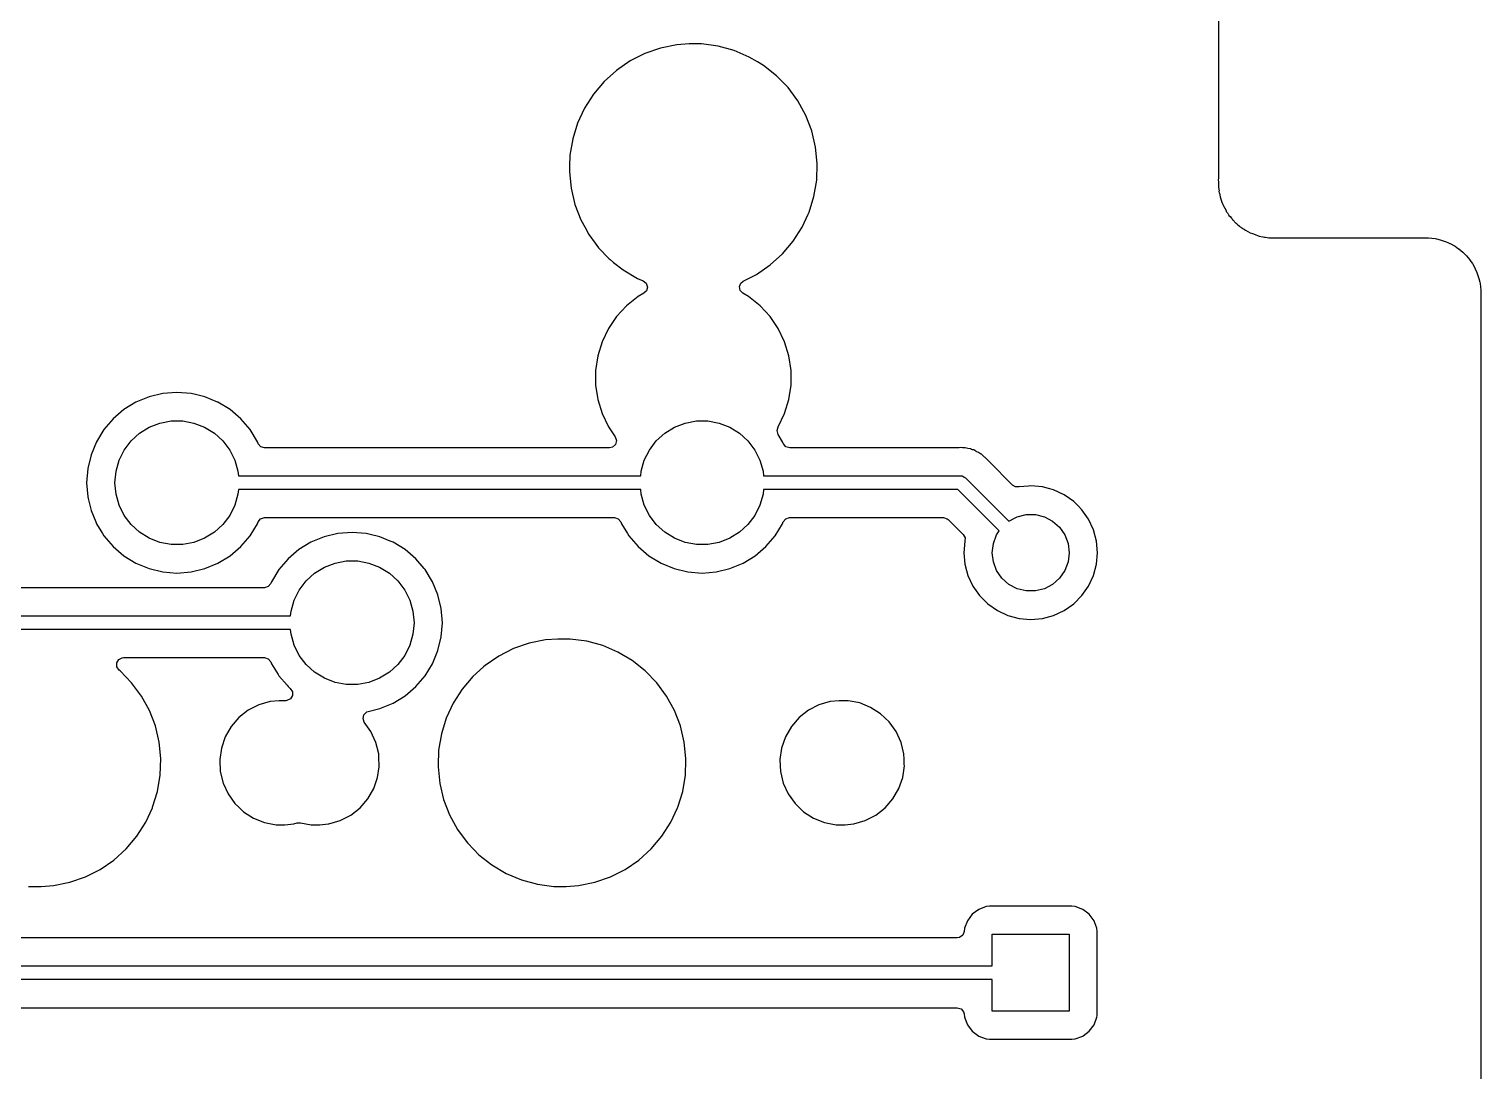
# Model space of a CAD drawing. Extents: x -140 to 29, y -83 to 10.
# Drawn here: x 2.24 to 28.57, y -43.69 to -24.79 of the extents above; entities that cross this region are included whole.
import ezdxf

# ---------------------------------------------------------------- set-up
doc = ezdxf.new("R2010")
doc.units = 0
doc.layers.add('BLACK', color=7, linetype='CONTINUOUS')

msp = doc.modelspace()

# ---------------------------------------------------------------- linework, layer by layer
at = {"layer": 'BLACK', "linetype": 'CONTINUOUS'}
for p, q in [((23.812, -10.5277), (23.812, -27.5061)), ((13.4093, -25.2341), (13.1412, -25.3696)), ((13.6932, -25.1355), (13.4093, -25.2341)), ((13.9877, -25.0756), (13.6932, -25.1355)), ((13.6932, -25.1355), (13.6932, -25.1355)), ((14.2125, -25.0606), (13.9877, -25.0756)), ((13.9877, -25.0756), (13.9877, -25.0756)), ((13.9877, -25.0756), (13.9877, -25.0756)), ((14.4377, -25.0606), (14.2125, -25.0606)), ((14.7356, -25.1007), (14.4377, -25.0606)), ((15.0254, -25.18), (14.7356, -25.1007)), ((15.302, -25.2973), (15.0254, -25.18)), ((12.8934, -25.5397), (12.6706, -25.7412)), ((13.1412, -25.3696), (12.8934, -25.5396)), ((12.8934, -25.5396), (12.8934, -25.5397)), ((15.302, -25.2974), (15.302, -25.2973)), ((15.4487, -25.3842), (15.302, -25.2974)), ((15.5606, -25.4505), (15.4487, -25.3842)), ((15.7964, -25.6367), (15.5606, -25.4505)), ((15.5606, -25.4505), (15.5606, -25.4505)), ((12.6705, -25.7412), (12.4766, -25.9707)), ((12.6706, -25.7412), (12.6705, -25.7412)), ((16.0053, -25.8527), (15.7964, -25.6367)), ((15.7964, -25.6367), (15.7964, -25.6367)), ((15.7964, -25.6367), (15.7964, -25.6367)), ((15.7964, -25.6367), (15.7964, -25.6367)), ((12.4766, -25.9707), (12.3149, -26.224)), ((12.4766, -25.9707), (12.4766, -25.9707)), ((16.1835, -26.0946), (16.0053, -25.8527)), ((12.3149, -26.224), (12.1884, -26.4965)), ((16.3279, -26.3581), (16.1835, -26.0946)), ((12.1884, -26.4965), (12.0994, -26.7835)), ((12.1884, -26.4965), (12.1884, -26.4965)), ((16.4359, -26.6386), (16.3279, -26.3581)), ((12.0994, -26.7835), (12.0494, -27.0798)), ((16.5056, -26.9309), (16.4359, -26.6386)), ((12.0494, -27.0798), (12.0428, -27.2779)), ((12.0494, -27.0798), (12.0494, -27.0798)), ((12.0494, -27.0798), (12.0494, -27.0798)), ((16.5357, -27.2298), (16.5056, -26.9309)), ((12.0428, -27.2779), (12.0393, -27.3802)), ((12.0393, -27.3802), (12.0694, -27.6791)), ((16.5256, -27.5302), (16.5357, -27.2298)), ((16.4756, -27.8265), (16.5256, -27.5302)), ((23.812, -27.5061), (23.8073, -27.5221)), ((23.8073, -27.5221), (23.8117, -27.5668)), ((23.8117, -27.5668), (23.812, -27.573)), ((23.812, -27.573), (23.812, -27.6625)), ((12.0694, -27.6791), (12.0694, -27.6791)), ((12.0694, -27.6791), (12.0694, -27.6791)), ((12.0694, -27.6791), (12.1391, -27.9714)), ((16.3866, -28.1135), (16.4756, -27.8265)), ((23.812, -27.6625), (23.8228, -27.7239)), ((23.8228, -27.7239), (23.8214, -27.7362)), ((23.8214, -27.7362), (23.8288, -27.7606)), ((23.8288, -27.7606), (23.8306, -27.7679)), ((23.8306, -27.7679), (23.8424, -27.8349)), ((23.8424, -27.8349), (23.8424, -27.8349)), ((23.8424, -27.8349), (23.8701, -27.9109)), ((23.8701, -27.9109), (23.8709, -27.9246)), ((12.1391, -27.9714), (12.2471, -28.2519)), ((16.2601, -28.386), (16.3692, -28.1511)), ((16.3692, -28.1511), (16.3866, -28.1135)), ((16.3866, -28.1135), (16.3866, -28.1135)), ((16.3866, -28.1135), (16.3866, -28.1135)), ((23.8709, -27.9246), (23.8796, -27.9407)), ((23.8796, -27.9407), (23.8868, -27.957)), ((23.8868, -27.957), (23.8921, -27.9714)), ((23.8921, -27.9714), (23.9023, -27.9994)), ((23.9023, -27.9994), (23.9502, -28.0824)), ((23.9502, -28.0824), (23.9538, -28.0974)), ((23.9538, -28.0974), (23.9642, -28.11)), ((23.9642, -28.11), (23.9759, -28.127)), ((23.9759, -28.127), (23.9898, -28.1511)), ((23.9898, -28.1511), (23.993, -28.1556)), ((23.993, -28.1556), (23.9926, -28.1558)), ((23.9926, -28.1558), (24.002, -28.1697)), ((24.002, -28.1697), (24.0041, -28.1737)), ((24.0041, -28.1737), (24.0233, -28.191)), ((12.2471, -28.2519), (12.3238, -28.3919)), ((12.3238, -28.3919), (12.3915, -28.5154)), ((16.0984, -28.6393), (16.2601, -28.386)), ((24.0233, -28.191), (24.05, -28.2228)), ((24.05, -28.2228), (24.0603, -28.2351)), ((24.0603, -28.2351), (24.0671, -28.2507)), ((24.0671, -28.2507), (24.0783, -28.2599)), ((24.0783, -28.2599), (24.0949, -28.2763)), ((24.0949, -28.2763), (24.1023, -28.2852)), ((24.1023, -28.2852), (24.1112, -28.2926)), ((24.1112, -28.2926), (24.1276, -28.3092)), ((24.1276, -28.3092), (24.1321, -28.3147)), ((24.1321, -28.3147), (24.1524, -28.3272)), ((24.1524, -28.3272), (24.1965, -28.3642)), ((24.1965, -28.3642), (24.2068, -28.3797)), ((24.2068, -28.3797), (24.2178, -28.3855)), ((24.2178, -28.3855), (24.2317, -28.3949)), ((24.2317, -28.3949), (24.2319, -28.3945)), ((24.2319, -28.3945), (24.2364, -28.3977)), ((24.2364, -28.3977), (24.2364, -28.3977)), ((24.2364, -28.3977), (24.2542, -28.4079)), ((24.2542, -28.4079), (24.2605, -28.4116)), ((24.2605, -28.4116), (24.2774, -28.4233)), ((24.2774, -28.4233), (24.2849, -28.4294)), ((24.2849, -28.4294), (24.305, -28.4373)), ((24.305, -28.4373), (24.3881, -28.4852)), ((12.3915, -28.5154), (12.5071, -28.6723)), ((12.5071, -28.6723), (12.5697, -28.7573)), ((15.9044, -28.8688), (16.0984, -28.6393)), ((24.3881, -28.4852), (24.3881, -28.4852)), ((24.3881, -28.4852), (24.4305, -28.5007)), ((24.4305, -28.5007), (24.4468, -28.5079)), ((24.4468, -28.5079), (24.4577, -28.5138)), ((24.4577, -28.5138), (24.4766, -28.5174)), ((24.4766, -28.5174), (24.5526, -28.5451)), ((24.5526, -28.5451), (24.6196, -28.5569)), ((24.6196, -28.5569), (24.6269, -28.5587)), ((24.6269, -28.5587), (24.646, -28.5645)), ((24.646, -28.5645), (24.6636, -28.5647)), ((24.6636, -28.5647), (24.725, -28.5755)), ((24.725, -28.5755), (24.8124, -28.5755)), ((24.8124, -28.5755), (24.8145, -28.5755)), ((24.8145, -28.5755), (24.8207, -28.5758)), ((24.8207, -28.5758), (24.858, -28.5795)), ((24.858, -28.5795), (24.8814, -28.5755)), ((24.8814, -28.5755), (27.5722, -28.5755)), ((27.5722, -28.5755), (27.5777, -28.5757)), ((27.5777, -28.5757), (27.5959, -28.5773)), ((27.5959, -28.5773), (27.6205, -28.5795)), ((27.6205, -28.5795), (27.7466, -28.5919)), ((27.7466, -28.5919), (27.7668, -28.5956)), ((27.7668, -28.5956), (27.8334, -28.6134)), ((27.8334, -28.6134), (27.8712, -28.6249)), ((27.8712, -28.6249), (27.9264, -28.6416)), ((27.9264, -28.6416), (27.9431, -28.648)), ((27.9431, -28.648), (27.9754, -28.6631)), ((27.9754, -28.6631), (28.0104, -28.6794)), ((28.0104, -28.6794), (28.0134, -28.6809)), ((28.0134, -28.6809), (28.0973, -28.7257)), ((12.5697, -28.7573), (12.7637, -28.9579)), ((12.7637, -28.9579), (12.7786, -28.9733)), ((15.6816, -29.0703), (15.9044, -28.8688)), ((28.0973, -28.7257), (28.1037, -28.7297)), ((28.1037, -28.7297), (28.1698, -28.776)), ((28.1698, -28.776), (28.1736, -28.7789)), ((28.1736, -28.7789), (28.2458, -28.8381)), ((28.2458, -28.8381), (28.2503, -28.8422)), ((28.2503, -28.8422), (28.3078, -28.8996)), ((28.3078, -28.8996), (28.3119, -28.9042)), ((28.3119, -28.9042), (28.3711, -28.9764)), ((12.7786, -28.9733), (12.7786, -28.9733)), ((12.7786, -28.9733), (12.8422, -29.0235)), ((12.8422, -29.0235), (13.0144, -29.1595)), ((13.0144, -29.1595), (13.273, -29.3127)), ((15.4338, -29.2404), (15.6816, -29.0703)), ((28.3711, -28.9764), (28.374, -28.9802)), ((28.374, -28.9802), (28.4203, -29.0463)), ((28.4203, -29.0463), (28.4243, -29.0527)), ((28.4243, -29.0527), (28.4691, -29.1366)), ((28.4691, -29.1366), (28.4706, -29.1396)), ((28.4706, -29.1396), (28.502, -29.2069)), ((28.502, -29.2069), (28.5084, -29.2236)), ((28.5084, -29.2236), (28.5366, -29.3167)), ((13.273, -29.3127), (13.3788, -29.3575)), ((13.3788, -29.3575), (13.4337, -29.4025)), ((13.4337, -29.4025), (13.4556, -29.4701)), ((13.4556, -29.4701), (13.4374, -29.5387)), ((15.123, -29.4633), (15.1494, -29.3974)), ((15.1364, -29.533), (15.123, -29.4633)), ((15.1494, -29.3974), (15.1916, -29.3628)), ((15.1916, -29.3628), (15.4338, -29.2404)), ((28.5366, -29.3167), (28.5544, -29.3831)), ((28.5544, -29.3831), (28.5581, -29.4034)), ((28.5581, -29.4034), (28.5705, -29.5296)), ((13.2851, -29.6447), (13.0771, -29.8106)), ((13.3926, -29.5826), (13.2851, -29.6447)), ((13.4374, -29.5387), (13.3926, -29.5826)), ((15.1854, -29.5844), (15.1364, -29.533)), ((15.2899, -29.6447), (15.1854, -29.5844)), ((15.4979, -29.8106), (15.2899, -29.6447)), ((15.2899, -29.6447), (15.2899, -29.6447)), ((15.2899, -29.6447), (15.2899, -29.6447)), ((28.5705, -29.5296), (28.5743, -29.5723)), ((28.5743, -29.5723), (28.5745, -29.5777)), ((28.5745, -29.5777), (28.5745, -46.6222)), ((12.8962, -30.0055), (12.7464, -30.2253)), ((13.0771, -29.8106), (12.8962, -30.0055)), ((12.8962, -30.0055), (12.8962, -30.0055)), ((15.6787, -30.0055), (15.4979, -29.8106)), ((15.6788, -30.0055), (15.6787, -30.0055)), ((15.8286, -30.2253), (15.6788, -30.0055)), ((12.7464, -30.2253), (12.631, -30.4649)), ((12.7464, -30.2253), (12.7464, -30.2253)), ((15.944, -30.4649), (15.8286, -30.2253)), ((15.8286, -30.2253), (15.8286, -30.2253)), ((15.8286, -30.2253), (15.8286, -30.2253)), ((12.631, -30.4649), (12.5526, -30.719)), ((16.0224, -30.719), (15.944, -30.4649)), ((12.5526, -30.719), (12.513, -30.982)), ((12.5526, -30.719), (12.5526, -30.719)), ((12.5526, -30.719), (12.5526, -30.719)), ((16.062, -30.982), (16.0224, -30.719)), ((12.513, -30.982), (12.513, -31.248)), ((16.062, -31.248), (16.062, -30.982)), ((12.513, -31.248), (12.5468, -31.4723)), ((16.0224, -31.511), (16.062, -31.248)), ((4.17736, -31.56), (3.95813, -31.6944)), ((4.41491, -31.4616), (4.17736, -31.56)), ((4.66492, -31.4016), (4.41491, -31.4616)), ((4.92125, -31.3814), (4.66492, -31.4016)), ((5.17758, -31.4016), (4.92125, -31.3814)), ((5.25656, -31.4206), (5.17758, -31.4016)), ((5.42759, -31.4616), (5.25656, -31.4206)), ((5.65531, -31.556), (5.42759, -31.4616)), ((5.66514, -31.56), (5.65531, -31.556)), ((5.88437, -31.6944), (5.66514, -31.56)), ((12.5468, -31.4723), (12.5526, -31.511)), ((12.5526, -31.511), (12.5526, -31.511)), ((12.5526, -31.511), (12.631, -31.7651)), ((15.944, -31.7651), (16.0224, -31.511)), ((3.76262, -31.8614), (3.59564, -32.0569)), ((3.95813, -31.6944), (3.76262, -31.8614)), ((3.95813, -31.6944), (3.95813, -31.6944)), ((6.07988, -31.8614), (5.88437, -31.6944)), ((5.88437, -31.6944), (5.88437, -31.6944)), ((5.88437, -31.6944), (5.88437, -31.6944)), ((6.24686, -32.0569), (6.07988, -31.8614)), ((12.631, -31.7651), (12.7464, -32.0047)), ((15.8286, -32.0047), (15.944, -31.7651)), ((3.59563, -32.0569), (3.46129, -32.2761)), ((3.59564, -32.0569), (3.59563, -32.0569)), ((4.08986, -32.2621), (4.24329, -32.1222)), ((4.24329, -32.1222), (4.41979, -32.0129)), ((4.41979, -32.0129), (4.61338, -31.9379)), ((4.61338, -31.9379), (4.81745, -31.8998)), ((4.81745, -31.8998), (5.02505, -31.8998)), ((5.02505, -31.8998), (5.22912, -31.9379)), ((5.22912, -31.9379), (5.42271, -32.0129)), ((5.42271, -32.0129), (5.59921, -32.1222)), ((5.59921, -32.1222), (5.75263, -32.2621)), ((6.24687, -32.0569), (6.24686, -32.0569)), ((6.38121, -32.2761), (6.24687, -32.0569)), ((12.7464, -32.0047), (12.7464, -32.0047)), ((12.7464, -32.0047), (12.8724, -32.1895)), ((13.6149, -32.2621), (13.7683, -32.1222)), ((13.7683, -32.1222), (13.9448, -32.0129)), ((13.9448, -32.0129), (14.1384, -31.9379)), ((14.1384, -31.9379), (14.3424, -31.8998)), ((14.3424, -31.8998), (14.5501, -31.8998)), ((14.5501, -31.8998), (14.7541, -31.9379)), ((14.7541, -31.9379), (14.9477, -32.0129)), ((14.9477, -32.0129), (15.1242, -32.1222)), ((15.1242, -32.1222), (15.2776, -32.2621)), ((15.8059, -32.0742), (15.8266, -32.009)), ((15.8245, -32.1427), (15.8059, -32.0742)), ((15.8262, -32.0088), (15.8272, -32.0072)), ((15.8266, -32.009), (15.8262, -32.0088)), ((15.8272, -32.0072), (15.8274, -32.0065)), ((15.8274, -32.0065), (15.8278, -32.0059)), ((15.8278, -32.0059), (15.8286, -32.0047)), ((15.8286, -32.0047), (15.8286, -32.0047)), ((15.8286, -32.0047), (15.8286, -32.0047)), ((3.46129, -32.2761), (3.36289, -32.5137)), ((3.96476, -32.4278), (4.08986, -32.2621)), ((5.75263, -32.2621), (5.87774, -32.4278)), ((6.39421, -32.3075), (6.38121, -32.2761)), ((6.39471, -32.3087), (6.39421, -32.3075)), ((6.39651, -32.3128), (6.39471, -32.3087)), ((6.443, -32.3665), (6.39651, -32.3128)), ((6.51112, -32.3865), (6.443, -32.3665)), ((12.7683, -32.3865), (6.51112, -32.3865)), ((12.8237, -32.3736), (12.7683, -32.3865)), ((12.8761, -32.3257), (12.8237, -32.3736)), ((12.8724, -32.1895), (12.8943, -32.2571)), ((12.8943, -32.2571), (12.8761, -32.3257)), ((13.4898, -32.4278), (13.6149, -32.2621)), ((15.2776, -32.2621), (15.4027, -32.4278)), ((15.9062, -32.2761), (15.8245, -32.1427)), ((15.9192, -32.3075), (15.9062, -32.2761)), ((15.9197, -32.3087), (15.9192, -32.3075)), ((15.9215, -32.3128), (15.9197, -32.3087)), ((15.968, -32.3665), (15.9215, -32.3128)), ((16.0361, -32.3865), (15.968, -32.3665)), ((19.1054, -32.3865), (16.0361, -32.3865)), ((19.1113, -32.3862), (19.1054, -32.3865)), ((19.1583, -32.3818), (19.1113, -32.3862)), ((19.1783, -32.3849), (19.1583, -32.3818)), ((19.1583, -32.3818), (19.1583, -32.3818)), ((19.198, -32.3865), (19.1783, -32.3849)), ((19.2183, -32.3865), (19.198, -32.3865)), ((19.264, -32.3982), (19.2183, -32.3865)), ((3.36289, -32.5137), (3.30287, -32.7637)), ((3.8154, -32.8133), (3.87222, -32.6136)), ((3.87222, -32.6136), (3.96476, -32.4278)), ((5.87774, -32.4278), (5.97028, -32.6136)), ((5.97028, -32.6136), (6.0271, -32.8133)), ((13.3404, -32.8133), (13.3972, -32.6136)), ((13.3972, -32.6136), (13.4898, -32.4278)), ((15.4027, -32.4278), (15.4953, -32.6136)), ((15.4953, -32.6136), (15.5521, -32.8133)), ((19.2698, -32.3994), (19.264, -32.3982)), ((19.3164, -32.4068), (19.2698, -32.3994)), ((19.335, -32.4149), (19.3164, -32.4068)), ((19.3164, -32.4068), (19.3164, -32.4068)), ((19.3164, -32.4068), (19.3164, -32.4068)), ((19.3537, -32.4213), (19.335, -32.4149)), ((19.3733, -32.4263), (19.3537, -32.4213)), ((19.4147, -32.449), (19.3733, -32.4263)), ((19.42, -32.4516), (19.4147, -32.449)), ((19.4325, -32.4571), (19.42, -32.4516)), ((19.4633, -32.4704), (19.4325, -32.4571)), ((19.4793, -32.4828), (19.4633, -32.4704)), ((19.4958, -32.4937), (19.4793, -32.4828)), ((19.5102, -32.5016), (19.4958, -32.4937)), ((19.5136, -32.5034), (19.5102, -32.5016)), ((19.548, -32.5357), (19.5136, -32.5034)), ((19.5136, -32.5034), (19.5136, -32.5034)), ((19.5136, -32.5034), (19.5136, -32.5034)), ((19.5525, -32.5396), (19.548, -32.5357)), ((19.558, -32.5439), (19.5525, -32.5396)), ((19.5687, -32.5545), (19.558, -32.5439)), ((19.558, -32.5439), (19.558, -32.5439)), ((19.5792, -32.565), (19.5687, -32.5545)), ((19.6303, -32.613), (19.5792, -32.565)), ((19.6353, -32.6191), (19.6303, -32.613)), ((19.6303, -32.613), (19.6303, -32.613)), ((19.6355, -32.6189), (19.6353, -32.6191)), ((19.6455, -32.6313), (19.6355, -32.6189)), ((20.0779, -33.0637), (19.6455, -32.6313)), ((3.30287, -32.7637), (3.2827, -33.02)), ((3.30287, -32.7637), (3.30287, -32.7637)), ((3.79625, -33.02), (3.8154, -32.8133)), ((6.0271, -32.8133), (6.03467, -32.895)), ((6.03467, -32.895), (13.3328, -32.895)), ((13.3328, -32.895), (13.3404, -32.8133)), ((15.5521, -32.8133), (15.5597, -32.895)), ((15.5597, -32.895), (19.1382, -32.895)), ((19.1382, -32.895), (19.1603, -32.8982)), ((19.1603, -32.8982), (19.1648, -32.8979)), ((19.1648, -32.8979), (19.1672, -32.8992)), ((19.1672, -32.8992), (19.1735, -32.9001)), ((19.1735, -32.9001), (19.1995, -32.9168)), ((19.1995, -32.9168), (19.2266, -32.9316)), ((3.2827, -33.02), (3.30287, -33.2763)), ((3.8154, -33.2267), (3.79625, -33.02)), ((6.03467, -33.145), (6.0271, -33.2267)), ((13.3328, -33.145), (6.03467, -33.145)), ((13.3404, -33.2267), (13.3328, -33.145)), ((15.5597, -33.145), (15.5521, -33.2267)), ((19.0865, -33.145), (15.5597, -33.145)), ((19.8376, -33.8961), (19.0865, -33.145)), ((19.2266, -32.9316), (20.0108, -33.7157)), ((20.1286, -33.0946), (20.0779, -33.0637)), ((20.1922, -33.0962), (20.1286, -33.0946)), ((20.1924, -33.0978), (20.1922, -33.0962)), ((20.1978, -33.0968), (20.1924, -33.0978)), ((20.1979, -33.0968), (20.1978, -33.0968)), ((20.3695, -33.0818), (20.1979, -33.0968)), ((20.1979, -33.0968), (20.1979, -33.0968)), ((20.4082, -33.0784), (20.3695, -33.0818)), ((20.6186, -33.0968), (20.4082, -33.0784)), ((20.4082, -33.0784), (20.4082, -33.0784)), ((20.728, -33.1261), (20.6186, -33.0968)), ((20.8226, -33.1515), (20.728, -33.1261)), ((21.0141, -33.2407), (20.8226, -33.1515)), ((20.8226, -33.1515), (20.8226, -33.1515)), ((3.30287, -33.2763), (3.31012, -33.3065)), ((3.31012, -33.3065), (3.36289, -33.5263)), ((3.87222, -33.4264), (3.8154, -33.2267)), ((3.96476, -33.6122), (3.87222, -33.4264)), ((5.97028, -33.4264), (5.87774, -33.6122)), ((6.0271, -33.2267), (5.97028, -33.4264)), ((13.3972, -33.4264), (13.3404, -33.2267)), ((13.4898, -33.6122), (13.3972, -33.4264)), ((15.4953, -33.4264), (15.4027, -33.6122)), ((15.5521, -33.2267), (15.4953, -33.4264)), ((21.108, -33.3065), (21.0141, -33.2407)), ((21.1871, -33.3619), (21.108, -33.3065)), ((21.266, -33.4408), (21.1871, -33.3619)), ((21.3364, -33.5112), (21.266, -33.4408)), ((3.36289, -33.5263), (3.44778, -33.7313)), ((4.08986, -33.7779), (3.96476, -33.6122)), ((5.87774, -33.6122), (5.75263, -33.7779)), ((6.39472, -33.7313), (6.43926, -33.676)), ((6.43926, -33.676), (6.50663, -33.6536)), ((6.50663, -33.6536), (6.51112, -33.6535)), ((6.51112, -33.6535), (12.8564, -33.6535)), ((12.8564, -33.6535), (12.9245, -33.6735)), ((12.9245, -33.6735), (12.971, -33.7272)), ((13.6149, -33.7779), (13.4898, -33.6122)), ((15.4027, -33.6122), (15.2776, -33.7779)), ((15.9197, -33.7313), (15.9643, -33.676)), ((15.9643, -33.676), (16.0316, -33.6536)), ((16.0316, -33.6536), (16.0361, -33.6535)), ((16.0361, -33.6535), (18.8237, -33.6535)), ((18.8237, -33.6535), (18.8918, -33.6735)), ((18.8918, -33.6735), (18.9128, -33.6904)), ((18.9128, -33.6904), (19.182, -33.9596)), ((20.0115, -33.7151), (20.1606, -33.6369)), ((20.1606, -33.6369), (20.3241, -33.5966)), ((20.3241, -33.5966), (20.4924, -33.5966)), ((20.4924, -33.5966), (20.6559, -33.6369)), ((20.6559, -33.6369), (20.805, -33.7151)), ((21.4575, -33.6842), (21.3364, -33.5112)), ((21.3364, -33.5112), (21.3364, -33.5112)), ((21.5468, -33.8756), (21.4575, -33.6842)), ((21.4575, -33.6842), (21.4575, -33.6842)), ((21.4575, -33.6842), (21.4575, -33.6842)), ((3.44778, -33.7313), (3.46129, -33.7639)), ((3.46129, -33.7639), (3.57021, -33.9416)), ((3.57021, -33.9416), (3.59563, -33.9831)), ((4.24329, -33.9178), (4.08986, -33.7779)), ((4.41979, -34.0271), (4.24329, -33.9178)), ((5.59921, -33.9178), (5.42271, -34.0271)), ((5.75263, -33.7779), (5.59921, -33.9178)), ((6.24687, -33.9831), (6.38121, -33.7639)), ((6.38121, -33.7639), (6.39472, -33.7313)), ((7.83992, -33.9416), (7.58991, -34.0016)), ((8.09625, -33.9214), (7.83992, -33.9416)), ((8.35258, -33.9416), (8.09625, -33.9214)), ((8.09625, -33.9214), (8.09625, -33.9214)), ((8.42756, -33.9596), (8.35258, -33.9416)), ((8.60259, -34.0016), (8.42756, -33.9596)), ((12.971, -33.7272), (12.9728, -33.7313)), ((12.9728, -33.7313), (12.9863, -33.7639)), ((12.9863, -33.7639), (13.0952, -33.9416)), ((13.0952, -33.9416), (13.1206, -33.9831)), ((13.7683, -33.9178), (13.6149, -33.7779)), ((13.9448, -34.0271), (13.7683, -33.9178)), ((15.1242, -33.9178), (14.9477, -34.0271)), ((15.2776, -33.7779), (15.1242, -33.9178)), ((15.7719, -33.9831), (15.9062, -33.7639)), ((15.9062, -33.7639), (15.9197, -33.7313)), ((19.182, -33.9596), (19.216, -34.0219)), ((19.73, -34.1228), (19.7898, -33.9654)), ((19.7898, -33.9654), (19.8376, -33.8961)), ((20.0108, -33.7157), (20.0115, -33.7151)), ((20.805, -33.7151), (20.9311, -33.8268)), ((20.9311, -33.8268), (21.0267, -33.9654)), ((21.0267, -33.9654), (21.0865, -34.1228)), ((21.6015, -34.0796), (21.5468, -33.8756)), ((3.59563, -33.9831), (3.59564, -33.9831)), ((3.59564, -33.9831), (3.76262, -34.1786)), ((3.76262, -34.1786), (3.95813, -34.3456)), ((4.61338, -34.1021), (4.41979, -34.0271)), ((4.81745, -34.1402), (4.61338, -34.1021)), ((5.02505, -34.1402), (4.81745, -34.1402)), ((5.22912, -34.1021), (5.02505, -34.1402)), ((5.42271, -34.0271), (5.22912, -34.1021)), ((5.88437, -34.3456), (6.07988, -34.1786)), ((6.07988, -34.1786), (6.24687, -33.9831)), ((7.13313, -34.2344), (6.93762, -34.4014)), ((7.35236, -34.1), (7.13313, -34.2344)), ((7.13313, -34.2344), (7.13313, -34.2344)), ((7.58991, -34.0016), (7.35236, -34.1)), ((8.79081, -34.0796), (8.60259, -34.0016)), ((8.84014, -34.1), (8.79081, -34.0796)), ((9.05937, -34.2344), (8.84014, -34.1)), ((9.25488, -34.4014), (9.05937, -34.2344)), ((9.05937, -34.2344), (9.05937, -34.2344)), ((9.05937, -34.2344), (9.05937, -34.2344)), ((13.1206, -33.9831), (13.1206, -33.9831)), ((13.1206, -33.9831), (13.2876, -34.1786)), ((13.2876, -34.1786), (13.4831, -34.3456)), ((14.1384, -34.1021), (13.9448, -34.0271)), ((14.3424, -34.1402), (14.1384, -34.1021)), ((14.5501, -34.1402), (14.3424, -34.1402)), ((14.7541, -34.1021), (14.5501, -34.1402)), ((14.9477, -34.0271), (14.7541, -34.1021)), ((15.4094, -34.3456), (15.6049, -34.1786)), ((15.6049, -34.1786), (15.7719, -33.9831)), ((19.215, -34.0796), (19.1966, -34.29)), ((19.216, -34.0219), (19.2148, -34.074)), ((19.2148, -34.074), (19.216, -34.0742)), ((19.216, -34.0742), (19.215, -34.0796)), ((19.215, -34.0796), (19.215, -34.0796)), ((19.215, -34.0796), (19.215, -34.0796)), ((19.7097, -34.29), (19.73, -34.1228)), ((21.0865, -34.1228), (21.1067, -34.29)), ((21.6199, -34.29), (21.6015, -34.0796)), ((3.95813, -34.3456), (3.95813, -34.3456)), ((3.95813, -34.3456), (4.17736, -34.48)), ((4.17736, -34.48), (4.41491, -34.5784)), ((5.42759, -34.5784), (5.66514, -34.48)), ((5.66514, -34.48), (5.88437, -34.3456)), ((6.93762, -34.4014), (6.77064, -34.5969)), ((7.59479, -34.5529), (7.78838, -34.4779)), ((7.78838, -34.4779), (7.99245, -34.4398)), ((7.99245, -34.4398), (8.20005, -34.4398)), ((8.20005, -34.4398), (8.40412, -34.4779)), ((8.40412, -34.4779), (8.59771, -34.5529)), ((9.40604, -34.5784), (9.25488, -34.4014)), ((13.4831, -34.3456), (13.4831, -34.3456)), ((13.4831, -34.3456), (13.7024, -34.48)), ((13.7024, -34.48), (13.9399, -34.5784)), ((14.9526, -34.5784), (15.1901, -34.48)), ((15.1901, -34.48), (15.4094, -34.3456)), ((19.1966, -34.29), (19.215, -34.5004)), ((19.215, -34.5004), (19.2443, -34.6097)), ((19.73, -34.4572), (19.7097, -34.29)), ((19.7898, -34.6146), (19.73, -34.4572)), ((21.0865, -34.4572), (21.0267, -34.6146)), ((21.1067, -34.29), (21.0865, -34.4572)), ((21.5468, -34.7044), (21.6015, -34.5004)), ((21.6015, -34.5004), (21.6199, -34.29)), ((4.41491, -34.5784), (4.66492, -34.6384)), ((4.66492, -34.6384), (4.92125, -34.6586)), ((4.92125, -34.6586), (5.17758, -34.6384)), ((5.17758, -34.6384), (5.42759, -34.5784)), ((6.77063, -34.5969), (6.63629, -34.8161)), ((6.77064, -34.5969), (6.77063, -34.5969)), ((7.26486, -34.8021), (7.41829, -34.6622)), ((7.41829, -34.6622), (7.59479, -34.5529)), ((8.59771, -34.5529), (8.77421, -34.6622)), ((8.77421, -34.6622), (8.92764, -34.8021)), ((9.42187, -34.5969), (9.40604, -34.5784)), ((9.55621, -34.8161), (9.42187, -34.5969)), ((13.9399, -34.5784), (14.1899, -34.6384)), ((14.1899, -34.6384), (14.4462, -34.6586)), ((14.4462, -34.6586), (14.7026, -34.6384)), ((14.7026, -34.6384), (14.9526, -34.5784)), ((19.2443, -34.6097), (19.2697, -34.7044)), ((19.2697, -34.7044), (19.2697, -34.7044)), ((19.2697, -34.7044), (19.359, -34.8958)), ((19.8854, -34.7532), (19.7898, -34.6146)), ((20.0115, -34.8649), (19.8854, -34.7532)), ((20.9311, -34.7532), (20.805, -34.8649)), ((21.0267, -34.6146), (20.9311, -34.7532)), ((21.4575, -34.8958), (21.5468, -34.7044)), ((6.50638, -34.9265), (0.161124, -34.9265)), ((6.51087, -34.9264), (6.50638, -34.9265)), ((6.57824, -34.904), (6.51087, -34.9264)), ((6.62278, -34.8487), (6.57824, -34.904)), ((6.63629, -34.8161), (6.62278, -34.8487)), ((7.04722, -35.1536), (7.13976, -34.9678)), ((7.13976, -34.9678), (7.26486, -34.8021)), ((8.92764, -34.8021), (9.05274, -34.9678)), ((9.05274, -34.9678), (9.14528, -35.1536)), ((9.65461, -35.0537), (9.55621, -34.8161)), ((19.359, -34.8958), (19.4799, -35.0685)), ((20.1606, -34.9431), (20.0115, -34.8649)), ((20.3241, -34.9834), (20.1606, -34.9431)), ((20.4924, -34.9834), (20.3241, -34.9834)), ((20.6559, -34.9431), (20.4924, -34.9834)), ((20.805, -34.8649), (20.6559, -34.9431)), ((21.3364, -35.0688), (21.4575, -34.8958)), ((6.9904, -35.3533), (7.04722, -35.1536)), ((9.14528, -35.1536), (9.20209, -35.3533)), ((9.71463, -35.3037), (9.65461, -35.0537)), ((19.4799, -35.0685), (19.4801, -35.0688)), ((19.4801, -35.0688), (19.6294, -35.2181)), ((19.6294, -35.2181), (19.8024, -35.3393)), ((21.0141, -35.3393), (21.1871, -35.2181)), ((21.1871, -35.2181), (21.3364, -35.0688)), ((-0.315333, -35.435), (6.98283, -35.435)), ((6.98283, -35.435), (6.9904, -35.3533)), ((9.20209, -35.3533), (9.22125, -35.56)), ((9.7348, -35.56), (9.71463, -35.3037)), ((19.8024, -35.3393), (19.9939, -35.4285)), ((19.9939, -35.4285), (20.1979, -35.4832)), ((20.1979, -35.4832), (20.4082, -35.5016)), ((20.4082, -35.5016), (20.6186, -35.4832)), ((20.6186, -35.4832), (20.8226, -35.4285)), ((20.8226, -35.4285), (21.0141, -35.3393)), ((6.98283, -35.685), (-0.315333, -35.685)), ((6.9904, -35.7667), (6.98283, -35.685)), ((7.04722, -35.9664), (6.9904, -35.7667)), ((9.20209, -35.7667), (9.14528, -35.9664)), ((9.22125, -35.56), (9.20209, -35.7667)), ((9.65461, -36.0663), (9.71463, -35.8163)), ((9.71463, -35.8163), (9.7348, -35.56)), ((7.13976, -36.1522), (7.04722, -35.9664)), ((9.14528, -35.9664), (9.05274, -36.1522)), ((9.55621, -36.3039), (9.65461, -36.0663)), ((11.0281, -36.0291), (10.7599, -36.1646)), ((11.312, -35.9305), (11.0281, -36.0291)), ((11.6064, -35.8706), (11.312, -35.9305)), ((11.312, -35.9305), (11.312, -35.9305)), ((11.8312, -35.8556), (11.6064, -35.8706)), ((11.6064, -35.8706), (11.6064, -35.8706)), ((11.6064, -35.8706), (11.6064, -35.8706)), ((12.0565, -35.8556), (11.8312, -35.8556)), ((12.3543, -35.8957), (12.0565, -35.8556)), ((12.6441, -35.975), (12.3543, -35.8957)), ((12.9208, -36.0923), (12.6441, -35.975)), ((3.82895, -36.2895), (3.86458, -36.2281)), ((3.83219, -36.3605), (3.82895, -36.2895)), ((3.86458, -36.2281), (3.92775, -36.1957)), ((3.92775, -36.1957), (3.95134, -36.1935)), ((3.95134, -36.1935), (6.50638, -36.1935)), ((6.50638, -36.1935), (6.5745, -36.2135)), ((6.5745, -36.2135), (6.62099, -36.2672)), ((6.62099, -36.2672), (6.62277, -36.2713)), ((6.62277, -36.2713), (6.63629, -36.3039)), ((6.63629, -36.3039), (6.7568, -36.5005)), ((7.26486, -36.3179), (7.13976, -36.1522)), ((7.41829, -36.4578), (7.26486, -36.3179)), ((8.92764, -36.3179), (8.77421, -36.4578)), ((9.05274, -36.1522), (8.92764, -36.3179)), ((9.42187, -36.5231), (9.55621, -36.3039)), ((10.5122, -36.3347), (10.4843, -36.3599)), ((10.7599, -36.1646), (10.5122, -36.3346)), ((10.5122, -36.3346), (10.5122, -36.3347)), ((10.5122, -36.3347), (10.5122, -36.3347)), ((13.1793, -36.2455), (12.9208, -36.0923)), ((13.4151, -36.4317), (13.1793, -36.2455)), ((13.1793, -36.2455), (13.1793, -36.2455)), ((3.87325, -36.4184), (3.83219, -36.3605)), ((3.89012, -36.4317), (3.87325, -36.4184)), ((3.89013, -36.4317), (3.89012, -36.4317)), ((4.09903, -36.6477), (3.89013, -36.4317)), ((3.89013, -36.4317), (3.89013, -36.4317)), ((3.89013, -36.4317), (3.89013, -36.4317)), ((6.7568, -36.5005), (6.77063, -36.5231)), ((6.77063, -36.5231), (6.77064, -36.5231)), ((6.77064, -36.5231), (6.91719, -36.6947)), ((7.59479, -36.5671), (7.41829, -36.4578)), ((7.78838, -36.6421), (7.59479, -36.5671)), ((8.59771, -36.5671), (8.40412, -36.6421)), ((8.77421, -36.4578), (8.59771, -36.5671)), ((9.25488, -36.7186), (9.42187, -36.5231)), ((10.2893, -36.5362), (10.0953, -36.7657)), ((10.4843, -36.3599), (10.2893, -36.5362)), ((10.2893, -36.5362), (10.2893, -36.5362)), ((13.624, -36.6477), (13.4151, -36.4317)), ((13.4151, -36.4317), (13.4151, -36.4317)), ((13.4151, -36.4317), (13.4151, -36.4317)), ((13.4151, -36.4317), (13.4151, -36.4317)), ((4.27727, -36.8896), (4.09903, -36.6477)), ((6.91719, -36.6947), (6.93762, -36.7186)), ((6.93762, -36.7186), (6.95477, -36.7333)), ((6.95477, -36.7333), (6.9775, -36.7527)), ((6.9775, -36.7527), (7.01631, -36.8121)), ((7.01631, -36.8121), (7.01681, -36.8831)), ((7.99245, -36.6802), (7.78838, -36.6421)), ((8.20005, -36.6802), (7.99245, -36.6802)), ((8.40412, -36.6421), (8.20005, -36.6802)), ((9.05937, -36.8856), (9.25488, -36.7186)), ((10.0953, -36.7657), (9.93362, -37.019)), ((10.0953, -36.7657), (10.0953, -36.7657)), ((13.8023, -36.8896), (13.624, -36.6477)), ((4.42168, -37.1531), (4.27727, -36.8896)), ((6.40604, -37.0504), (6.21499, -37.1489)), ((6.61227, -36.9898), (6.40604, -37.0504)), ((6.61229, -36.9898), (6.61227, -36.9898)), ((6.77261, -36.9745), (6.61229, -36.9898)), ((6.89566, -36.9745), (6.77261, -36.9745)), ((6.91449, -36.9731), (6.89566, -36.9745)), ((6.97885, -36.9431), (6.91449, -36.9731)), ((7.01681, -36.8831), (6.97885, -36.9431)), ((8.39237, -37.1688), (8.60259, -37.1184)), ((8.60259, -37.1184), (8.84014, -37.02)), ((8.84014, -37.02), (9.05937, -36.8856)), ((9.93362, -37.019), (9.80713, -37.2915)), ((13.9467, -37.1531), (13.8023, -36.8896)), ((16.566, -37.0504), (16.375, -37.1489)), ((16.7723, -36.9898), (16.566, -37.0504)), ((16.9326, -36.9745), (16.7723, -36.9898)), ((16.7723, -36.9898), (16.7723, -36.9898)), ((17.0937, -36.9745), (16.9326, -36.9745)), ((16.9326, -36.9745), (16.9326, -36.9745)), ((17.3048, -37.0152), (17.0937, -36.9745)), ((17.0937, -36.9745), (17.0937, -36.9745)), ((17.5043, -37.0951), (17.3048, -37.0152)), ((17.3048, -37.0152), (17.3048, -37.0152)), ((17.3048, -37.0152), (17.3048, -37.0152)), ((17.6852, -37.2113), (17.5043, -37.0951)), ((4.52968, -37.4336), (4.42168, -37.1531)), ((6.04603, -37.2817), (5.90527, -37.4442)), ((6.21499, -37.1489), (6.04603, -37.2817)), ((6.04603, -37.2817), (6.04603, -37.2817)), ((8.29593, -37.2973), (8.31267, -37.2283)), ((8.31915, -37.3644), (8.29593, -37.2973)), ((8.31267, -37.2283), (8.36405, -37.1793)), ((8.44039, -37.5347), (8.31915, -37.3644)), ((8.36405, -37.1793), (8.39237, -37.1688)), ((9.80713, -37.2915), (9.7181, -37.5785)), ((9.80713, -37.2915), (9.80713, -37.2915)), ((14.0547, -37.4336), (13.9467, -37.1531)), ((16.206, -37.2817), (16.0653, -37.4442)), ((16.375, -37.1489), (16.206, -37.2817)), ((16.206, -37.2817), (16.206, -37.2817)), ((17.8407, -37.3596), (17.6852, -37.2113)), ((17.9654, -37.5347), (17.8407, -37.3596)), ((4.59934, -37.7259), (4.52968, -37.4336)), ((5.7978, -37.6303), (5.7275, -37.8334)), ((5.90527, -37.4442), (5.7978, -37.6303)), ((5.7978, -37.6303), (5.7978, -37.6303)), ((5.90527, -37.4442), (5.90527, -37.4442)), ((8.4404, -37.5347), (8.44039, -37.5347)), ((8.44039, -37.5347), (8.44039, -37.5347)), ((8.44039, -37.5347), (8.44039, -37.5347)), ((8.52969, -37.7302), (8.4404, -37.5347)), ((9.7181, -37.5785), (9.66812, -37.8748)), ((14.1243, -37.7259), (14.0547, -37.4336)), ((15.9578, -37.6303), (15.8875, -37.8334)), ((16.0653, -37.4442), (15.9578, -37.6303)), ((15.9578, -37.6303), (15.9578, -37.6303)), ((16.0653, -37.4442), (16.0653, -37.4442)), ((18.0547, -37.7302), (17.9654, -37.5347)), ((4.62942, -38.0248), (4.59934, -37.7259)), ((5.7275, -37.8334), (5.6972, -38.0442)), ((5.7275, -37.8334), (5.7275, -37.8334)), ((5.7275, -37.8334), (5.7275, -37.8334)), ((8.58036, -37.9391), (8.52969, -37.7302)), ((9.66812, -37.8748), (9.6588, -38.1538)), ((9.66812, -37.8748), (9.66812, -37.8748)), ((9.66812, -37.8748), (9.66812, -37.8748)), ((14.1544, -38.0248), (14.1243, -37.7259)), ((15.8875, -37.8334), (15.8572, -38.0442)), ((15.8875, -37.8334), (15.8875, -37.8334)), ((15.8875, -37.8334), (15.8875, -37.8334)), ((18.1054, -37.9391), (18.0547, -37.7302)), ((4.61938, -38.3252), (4.62942, -38.0248)), ((5.6972, -38.0442), (5.69691, -38.0462)), ((5.69691, -38.0462), (5.70714, -38.2609)), ((8.56, -38.3666), (8.58752, -38.1752)), ((8.58504, -38.0373), (8.58036, -37.9391)), ((8.58962, -38.1334), (8.58504, -38.0373)), ((8.58752, -38.1752), (8.59059, -38.1538)), ((8.59059, -38.1538), (8.58962, -38.1334)), ((9.6588, -38.1538), (9.65808, -38.1752)), ((9.65808, -38.1752), (9.68816, -38.4741)), ((14.1444, -38.3252), (14.1537, -38.0462)), ((14.1537, -38.0462), (14.1544, -38.0248)), ((15.8572, -38.0442), (15.8569, -38.0462)), ((15.8569, -38.0462), (15.8671, -38.2609)), ((18.085, -38.3666), (18.1156, -38.1538)), ((18.11, -38.0373), (18.1054, -37.9391)), ((18.1146, -38.1334), (18.11, -38.0373)), ((18.1156, -38.1538), (18.1146, -38.1334)), ((4.5694, -38.6215), (4.61938, -38.3252)), ((5.70714, -38.2609), (5.70714, -38.2609)), ((5.70714, -38.2609), (5.75781, -38.4698)), ((8.4897, -38.5697), (8.56, -38.3666)), ((14.0944, -38.6215), (14.1444, -38.3252)), ((15.8671, -38.2609), (15.8671, -38.2609)), ((15.8671, -38.2609), (15.9178, -38.4698)), ((18.0147, -38.5697), (18.085, -38.3666)), ((4.48037, -38.9085), (4.5694, -38.6215)), ((5.75781, -38.4698), (5.75781, -38.4698)), ((5.75781, -38.4698), (5.8471, -38.6653)), ((5.8471, -38.6653), (5.97178, -38.8404)), ((8.38223, -38.7558), (8.4897, -38.5697)), ((9.68816, -38.4741), (9.68816, -38.4741)), ((9.68816, -38.4741), (9.68816, -38.4741)), ((9.68816, -38.4741), (9.75782, -38.7664)), ((14.0054, -38.9085), (14.0944, -38.6215)), ((15.9178, -38.4698), (15.9178, -38.4698)), ((15.9178, -38.4698), (16.0071, -38.6653)), ((16.0071, -38.6653), (16.1318, -38.8404)), ((17.9072, -38.7558), (18.0147, -38.5697)), ((4.35388, -39.181), (4.47582, -38.9183)), ((4.47582, -38.9183), (4.48036, -38.9085)), ((4.48036, -38.9085), (4.48037, -38.9085)), ((4.48037, -38.9085), (4.48037, -38.9085)), ((5.97178, -38.8404), (5.97179, -38.8404)), ((5.97179, -38.8404), (5.97179, -38.8404)), ((5.97179, -38.8404), (6.04317, -38.9085)), ((6.04317, -38.9085), (6.12735, -38.9887)), ((8.07251, -39.0511), (8.24147, -38.9183)), ((8.24147, -38.9183), (8.38223, -38.7558)), ((9.75782, -38.7664), (9.86582, -39.0469)), ((13.8789, -39.181), (14.0008, -38.9183)), ((14.0008, -38.9183), (14.0054, -38.9085)), ((14.0054, -38.9085), (14.0054, -38.9085)), ((14.0054, -38.9085), (14.0054, -38.9085)), ((16.1318, -38.8404), (16.1318, -38.8404)), ((16.1318, -38.8404), (16.1318, -38.8404)), ((16.1318, -38.8404), (16.2032, -38.9085)), ((16.2032, -38.9085), (16.2873, -38.9887)), ((17.5975, -39.0511), (17.7665, -38.9183)), ((17.7665, -38.9183), (17.9072, -38.7558)), ((4.19219, -39.4343), (4.35388, -39.181)), ((6.12735, -38.9887), (6.30817, -39.1049)), ((6.30817, -39.1049), (6.50772, -39.1848)), ((6.50772, -39.1848), (6.71878, -39.2255)), ((6.71878, -39.2255), (6.71878, -39.2255)), ((6.71878, -39.2255), (6.87987, -39.2255)), ((6.87987, -39.2255), (6.87987, -39.2255)), ((6.87987, -39.2255), (6.87987, -39.2255)), ((6.87987, -39.2255), (6.87989, -39.2255)), ((6.87989, -39.2255), (7.04021, -39.2102)), ((7.04021, -39.2102), (7.04022, -39.2102)), ((7.04022, -39.2102), (7.10366, -39.1916)), ((7.04022, -39.2102), (7.04022, -39.2102)), ((7.10366, -39.1916), (7.16301, -39.1887)), ((7.16301, -39.1887), (7.35378, -39.2255)), ((7.35378, -39.2255), (7.35378, -39.2255)), ((7.35378, -39.2255), (7.51487, -39.2255)), ((7.51487, -39.2255), (7.51487, -39.2255)), ((7.51487, -39.2255), (7.51487, -39.2255)), ((7.51487, -39.2255), (7.51489, -39.2255)), ((7.51489, -39.2255), (7.66587, -39.2111)), ((7.66587, -39.2111), (7.67522, -39.2102)), ((7.67522, -39.2102), (7.88146, -39.1496)), ((7.88146, -39.1496), (8.07251, -39.0511)), ((9.86582, -39.0469), (9.9374, -39.1775)), ((9.9374, -39.1775), (10.0102, -39.3104)), ((13.7172, -39.4343), (13.8789, -39.181)), ((16.2873, -38.9887), (16.4682, -39.1049)), ((16.4682, -39.1049), (16.6677, -39.1848)), ((16.6677, -39.1848), (16.8788, -39.2255)), ((16.8788, -39.2255), (16.8788, -39.2255)), ((16.8788, -39.2255), (17.0399, -39.2255)), ((17.0399, -39.2255), (17.1909, -39.2111)), ((17.0399, -39.2255), (17.0399, -39.2255)), ((17.0399, -39.2255), (17.0399, -39.2255)), ((17.0399, -39.2255), (17.0399, -39.2255)), ((17.1909, -39.2111), (17.2002, -39.2102)), ((17.2002, -39.2102), (17.4065, -39.1496)), ((17.4065, -39.1496), (17.5975, -39.0511)), ((3.99819, -39.6638), (4.19219, -39.4343)), ((10.0102, -39.3104), (10.0773, -39.4014)), ((10.0773, -39.4014), (10.1885, -39.5523)), ((13.5232, -39.6638), (13.7172, -39.4343)), ((3.77533, -39.8653), (3.99819, -39.6638)), ((10.1885, -39.5523), (10.3046, -39.6724)), ((10.3046, -39.6724), (10.3974, -39.7683)), ((13.3003, -39.8653), (13.5232, -39.6638)), ((3.52759, -40.0354), (3.77533, -39.8653)), ((10.3974, -39.7683), (10.3974, -39.7683)), ((10.3974, -39.7683), (10.4751, -39.8297)), ((10.4751, -39.8297), (10.6332, -39.9545)), ((10.6332, -39.9545), (10.8917, -40.1077)), ((13.0526, -40.0354), (13.3003, -39.8653)), ((2.68107, -40.3294), (2.97554, -40.2695)), ((2.97554, -40.2695), (3.2594, -40.1709)), ((3.2594, -40.1709), (3.52759, -40.0354)), ((10.8917, -40.1077), (11.1684, -40.225)), ((11.1684, -40.225), (11.4582, -40.3043)), ((12.2061, -40.3294), (12.5005, -40.2695)), ((12.5005, -40.2695), (12.7844, -40.1709)), ((12.7844, -40.1709), (13.0526, -40.0354)), ((2.23101, -40.3444), (2.45628, -40.3444)), ((2.45628, -40.3444), (2.68107, -40.3294)), ((2.45628, -40.3444), (2.45628, -40.3444)), ((11.4582, -40.3043), (11.756, -40.3444)), ((11.756, -40.3444), (11.756, -40.3444)), ((11.756, -40.3444), (11.9813, -40.3444)), ((11.9813, -40.3444), (12.2061, -40.3294)), ((11.9813, -40.3444), (11.9813, -40.3444)), ((19.4635, -40.7606), (19.3465, -40.8482)), ((19.6005, -40.7095), (19.4635, -40.7606)), ((19.4635, -40.7606), (19.4635, -40.7606)), ((19.6006, -40.7095), (19.6005, -40.7095)), ((19.6611, -40.703), (19.6006, -40.7095)), ((21.1554, -40.703), (19.6611, -40.703)), ((19.6611, -40.703), (19.6611, -40.703)), ((21.2159, -40.7095), (21.1554, -40.703)), ((21.1554, -40.703), (21.1554, -40.703)), ((21.216, -40.7095), (21.2159, -40.7095)), ((21.353, -40.7606), (21.216, -40.7095)), ((21.47, -40.8482), (21.353, -40.7606)), ((21.353, -40.7606), (21.353, -40.7606)), ((19.2589, -40.9653), (19.2078, -41.1023)), ((19.3465, -40.8482), (19.2589, -40.9653)), ((19.2589, -40.9653), (19.2589, -40.9653)), ((21.5576, -40.9653), (21.47, -40.8482)), ((21.5715, -41.0024), (21.5576, -40.9653)), ((21.5576, -40.9653), (21.5576, -40.9653)), ((21.5576, -40.9653), (21.5576, -40.9653)), ((21.6087, -41.1023), (21.5715, -41.0024)), ((19.0759, -41.2765), (-6.6618, -41.2765)), ((19.1156, -41.2701), (19.0759, -41.2765)), ((19.174, -41.2296), (19.1156, -41.2701)), ((19.2011, -41.164), (19.174, -41.2296)), ((19.2078, -41.1023), (19.2011, -41.164)), ((19.2078, -41.1023), (19.2078, -41.1023)), ((19.7097, -41.785), (19.7097, -41.2115)), ((19.7097, -41.2115), (21.1067, -41.2115)), ((21.1067, -41.2115), (21.1067, -42.6085)), ((21.6152, -41.1628), (21.6087, -41.1023)), ((21.6087, -41.1023), (21.6087, -41.1023)), ((21.6152, -41.1629), (21.6152, -41.1628)), ((21.6152, -42.6571), (21.6152, -41.1629)), ((-6.99029, -41.785), (19.7097, -41.785)), ((19.7097, -42.035), (-6.99029, -42.035)), ((19.7097, -42.6085), (19.7097, -42.035)), ((-4.9561, -42.5435), (19.0759, -42.5435)), ((19.0759, -42.5435), (19.144, -42.5635)), ((19.144, -42.5635), (19.1905, -42.6172)), ((19.1905, -42.6172), (19.2011, -42.656)), ((19.2011, -42.656), (19.2078, -42.7177)), ((21.1067, -42.6085), (19.7097, -42.6085)), ((21.6112, -42.6944), (21.6152, -42.6571)), ((21.6152, -42.6571), (21.6152, -42.6571)), ((19.2078, -42.7177), (19.2078, -42.7177)), ((19.2078, -42.7177), (19.2589, -42.8547)), ((19.2589, -42.8547), (19.2589, -42.8547)), ((19.2589, -42.8547), (19.3465, -42.9718)), ((21.47, -42.9718), (21.5576, -42.8547)), ((21.5576, -42.8547), (21.6087, -42.7177)), ((21.5576, -42.8547), (21.5576, -42.8547)), ((21.5576, -42.8547), (21.5576, -42.8547)), ((21.6087, -42.7177), (21.6112, -42.6944)), ((19.3465, -42.9718), (19.4635, -43.0594)), ((19.4635, -43.0594), (19.4635, -43.0594)), ((19.4635, -43.0594), (19.4635, -43.0594)), ((19.4635, -43.0594), (19.5131, -43.0779)), ((19.5131, -43.0779), (19.6005, -43.1105)), ((19.6005, -43.1105), (19.6006, -43.1105)), ((19.6006, -43.1105), (19.6611, -43.117)), ((19.6611, -43.117), (19.6611, -43.117)), ((19.6611, -43.117), (19.6611, -43.117)), ((19.6611, -43.117), (19.6611, -43.117)), ((19.6611, -43.117), (21.1554, -43.117)), ((21.1554, -43.117), (21.2159, -43.1105)), ((21.1554, -43.117), (21.1554, -43.117)), ((21.1554, -43.117), (21.1554, -43.117)), ((21.1554, -43.117), (21.1554, -43.117)), ((21.2159, -43.1105), (21.2159, -43.1105)), ((21.2159, -43.1105), (21.216, -43.1105)), ((21.216, -43.1105), (21.353, -43.0594)), ((21.353, -43.0594), (21.3612, -43.0532)), ((21.3612, -43.0532), (21.47, -42.9718))]:
    msp.add_line(p, q, dxfattribs=at)

doc.saveas('drawing.dxf')
